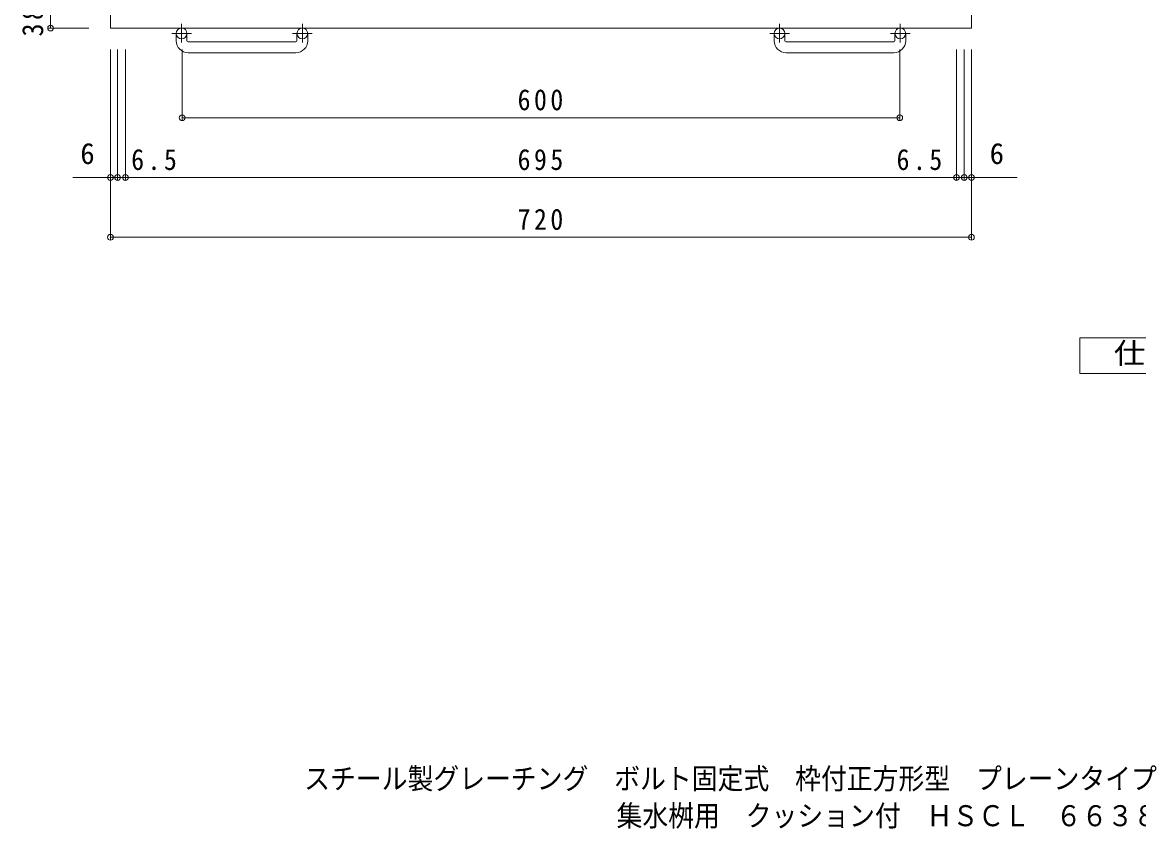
# Model space of a CAD drawing. Units: millimetres at full size, sheet at 1:6. Extents: x -934 to 1068, y -824 to 811.
# Drawn here: x -748 to 185, y -824 to -150 of the extents above; entities that cross this region are included whole.
import ezdxf
from ezdxf.enums import TextEntityAlignment as Align

# ---------------------------------------------------------------- set-up
doc = ezdxf.new("R2010")
doc.units = ezdxf.units.MM
doc.header["$LTSCALE"] = 6
doc.header["$PDMODE"] = 32
doc.header["$PDSIZE"] = 4.8
doc.linetypes.add('CHAIN1', pattern=[8, 5, -1, 1, -1])
for name, color, linetype, lineweight in [('E-1', 2, 'Continuous', 9), ('E-C', 7, 'Continuous', 9), ('F-4_F-4ﾚｲﾔ', 2, 'Continuous', 9)]:
    doc.layers.add(name, color=color, linetype=linetype, lineweight=lineweight)
doc.layers.add('F-5_F-5ﾚｲﾔ', color=2, linetype='Continuous')
doc.styles.add('ＭＳ ゴシック', font='')
doc.styles.get('ＭＳ ゴシック').set_extended_font_data('MS Gothic')

msp = doc.modelspace()

# ---------------------------------------------------------------- linework, layer by layer
at = {"layer": 'E-1'}
for p, q in [((-674.622, 565.515), (-674.622, -154.485)), ((-674.622, -154.485), (45.378, -154.485)), ((-619.622, -165.085), (-619.622, -158.985)), ((-610.622, -165.085), (-610.622, -158.985)), ((-609.622, -166.085), (-519.622, -166.085)), ((-518.622, -165.085), (-518.622, -158.985)), ((-509.622, -165.085), (-509.622, -158.985)), ((-119.622, -165.085), (-119.622, -158.985)), ((-110.622, -165.085), (-110.622, -158.985)), ((-19.622, -166.085), (-109.622, -166.085)), ((-18.622, -165.085), (-18.622, -158.985)), ((-9.622, -165.085), (-9.622, -158.985)), ((-519.622, -175.085), (-609.622, -175.085)), ((-109.622, -175.085), (-19.622, -175.085))]:
    msp.add_line(p, q, dxfattribs=at)
at = {"layer": 'E-1', "linetype": 'CHAIN1'}
for p, q in [((-615.122, -150.877), (-615.122, -166.475)), ((-514.122, -150.877), (-514.122, -166.475)), ((-115.122, -150.877), (-115.122, -166.475)), ((-14.122, -150.877), (-14.122, -166.475)), ((-606.959, -158.985), (-623.366, -158.985)), ((-505.959, -158.985), (-522.366, -158.985)), ((-123.285, -158.985), (-106.878, -158.985)), ((-22.285, -158.985), (-5.878, -158.985))]:
    msp.add_line(p, q, dxfattribs=at)
at = {"layer": 'E-1'}
msp.add_lwpolyline([(-674.622, 565.515), (45.378, 565.515), (45.378, -154.485)], dxfattribs=at)
for centre in [(-615.122, -158.985), (-514.122, -158.985), (-115.122, -158.985), (-14.122, -158.985)]:
    msp.add_circle(centre, 4.5, dxfattribs=at)
for centre, radius, start, end in [((-609.622, -165.085), 10, 180, 270), ((-609.622, -165.085), 1, 180, 270), ((-519.622, -165.085), 10, 270, 0), ((-519.622, -165.085), 1, 270, 0), ((-109.622, -165.085), 10, 180, 270), ((-109.622, -165.085), 1, 180, 270), ((-19.622, -165.085), 10, 270, 0), ((-19.622, -165.085), 1, 270, 0)]:
    msp.add_arc(centre, radius, start, end, dxfattribs=at)
at = {"layer": 'E-C'}
for p, q in [((-724.622, -154.485), (-724.622, -115.985)), ((-726.422, -154.485), (-692.622, -154.485)), ((-674.622, -331.285), (-674.622, -172.485)), ((-668.622, -281.285), (-668.622, -172.485)), ((-662.122, -281.285), (-662.122, -172.485)), ((-614.622, -231.285), (-614.622, -172.485)), ((-14.622, -231.285), (-14.622, -172.485)), ((32.878, -281.285), (32.878, -172.485)), ((39.378, -281.285), (39.378, -172.485)), ((45.378, -331.285), (45.378, -172.485)), ((-614.622, -229.485), (-14.622, -229.485)), ((-705.982, -279.485), (-668.622, -279.485)), ((-668.622, -279.485), (-662.122, -279.485)), ((-662.122, -279.485), (32.878, -279.485)), ((32.878, -279.485), (39.378, -279.485)), ((39.378, -279.485), (83.543, -279.485)), ((-674.622, -329.485), (45.378, -329.485))]:
    msp.add_line(p, q, dxfattribs=at)
for p in [(-724.622, -154.485), (-614.622, -229.485), (-14.622, -229.485), (-674.622, -279.485), (-668.622, -279.485), (-662.122, -279.485), (32.878, -279.485), (39.378, -279.485), (45.378, -279.485), (-674.622, -329.485), (45.378, -329.485)]:
    msp.add_point(p, dxfattribs=at)
at = {"layer": 'F-4_F-4ﾚｲﾔ'}
msp.add_lwpolyline([(135.943, -443.501), (135.943, -413.5), (270.943, -413.5), (270.943, -443.501)], close=True, dxfattribs=at)

# ---------------------------------------------------------------- texts
at = {"layer": 'E-C', "color": 2, "style": 'ＭＳ ゴシック'}
for p in [(-699.793, -273.485), (60.609, -273.485)]:
    msp.add_text('6', height=17.6, dxfattribs=at).set_placement(p, align=Align.BOTTOM_LEFT)
at = {"layer": 'E-C', "color": 2, "insert": (-730.622, -161.485), "char_height": 17.6, "attachment_point": 7, "rotation": 90, "style": 'ＭＳ ゴシック'}
msp.add_mtext('\\T1.28;\\W0.9;38.5', dxfattribs=at)
at = {"layer": 'E-C', "color": 2, "char_height": 17.6, "attachment_point": 7, "style": 'ＭＳ ゴシック'}
for s, insert in [('\\T1.27;\\W0.9;600', (-334.122, -223.485)), ('\\T1.27;\\W0.9;6.5', (-657.247, -273.485)), ('\\T1.27;\\W0.9;695', (-334.122, -273.485)), ('\\T1.27;\\W0.9;6.5', (-17.223, -273.485)), ('\\T1.27;\\W0.9;720', (-334.122, -323.485))]:
    msp.add_mtext(s, dxfattribs=dict(at, insert=insert))
at = {"layer": 'F-4_F-4ﾚｲﾔ', "style": 'ＭＳ ゴシック', "width": 1.1}
msp.add_text('仕\u3000様', height=17.6, dxfattribs=at).set_placement((164.443, -440.5), align=Align.BOTTOM_LEFT)
at = {"layer": 'F-5_F-5ﾚｲﾔ', "style": 'ＭＳ ゴシック', "width": 0.9}
for s, p in [('スチール製グレーチング\u3000ボルト固定式\u3000枠付正方形型\u3000プレーンタイプ', (-512.598, -796.274)), ('集水桝用\u3000クッション付\u3000ＨＳＣＬ\u3000６６３８－ｂ', (-251.437, -827.323))]:
    msp.add_text(s, height=17.6, dxfattribs=at).set_placement(p, align=Align.BOTTOM_LEFT)

doc.saveas('drawing.dxf')
